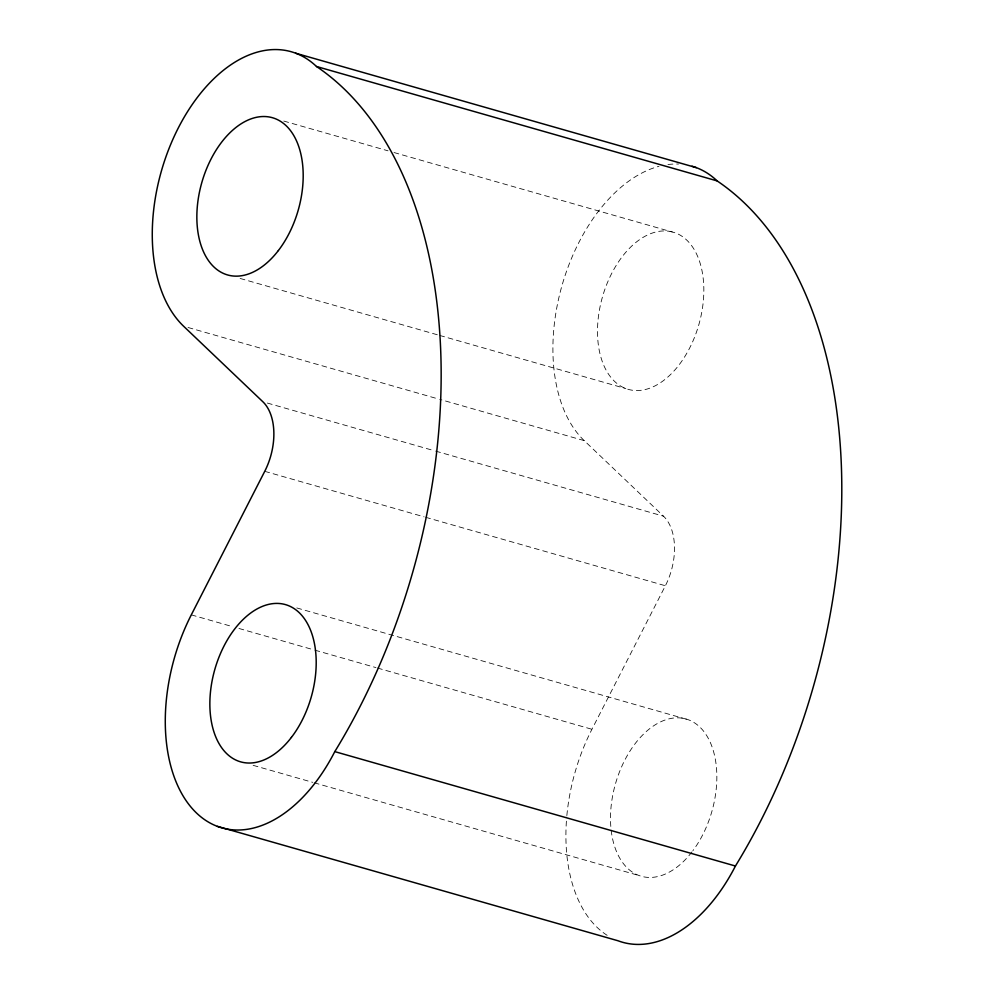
<?xml version="1.0" encoding="UTF-8"?>
<svg xmlns="http://www.w3.org/2000/svg" width="994" height="994" viewBox="0 0 994 994"><rect width="100%" height="100%" fill="white"/><g stroke="black" fill="none" stroke-linecap="round" stroke-linejoin="round"><path stroke-width="0.75" stroke-dasharray="4.97 3.73" d="M566.853 815.589A150.343 92.194 -74.1 0 1 591.939 729.273L665.384 585.752A52.744 32.355 -74.1 0 0 663.532 516.197L584.223 440.628L439.758 399.364M283.775 121.057L388.033 150.827M393.997 152.529L675.485 232.919A81.756 50.147 -74.1 0 1 679.014 364.96A81.756 50.147 -74.1 0 1 597.531 334.406A81.756 50.147 -74.1 0 1 675.485 232.919M240.113 278.444L438.205 335.015M439.696 335.438L625.872 388.604M188.052 327.486L438.267 398.942M267.349 403.055L434.167 450.692M435.645 451.114L663.532 516.197M264.739 471.33L424.103 516.843M425.594 517.265L665.384 585.752M296.784 607.943L688.494 719.805M191.295 614.864L232.994 626.767M238.958 628.469L313.421 649.741M314.912 650.163L375.981 667.608M377.471 668.03L591.939 729.273M253.122 765.33L312.7 782.34M314.191 782.775L638.881 875.49M692.023 851.846A81.756 50.147 -74.1 0 1 610.552 821.802A81.756 50.147 -74.1 0 1 687.873 719.581A81.756 50.147 -74.1 0 1 692.917 850.665M584.223 440.628A150.343 92.194 -74.1 0 1 561.225 288.322A150.343 92.194 -74.1 0 1 658.972 166.321M667.956 164.532A150.343 92.194 -74.1 0 1 678.517 164.06M607.172 935.329A150.343 92.194 -74.1 0 1 566.717 817.118"/><path stroke-width="1.49" d="M295.653 53.216L696.297 167.638M735.436 866.022L334.792 751.613A150.343 92.194 -74.1 0 1 196.588 813.092A150.343 92.194 -74.1 0 1 191.295 614.864L264.739 471.33A52.744 32.355 -74.1 0 0 262.876 401.775L183.579 326.206A150.343 92.194 -74.1 0 1 178.286 127.977A150.343 92.194 -74.1 0 1 316.49 66.486L717.134 180.908A468.919 287.564 -74.1 0 1 735.436 866.022A150.343 92.194 -74.1 0 1 618.069 940.784L217.425 826.362M692.023 166.222A150.343 92.194 -74.1 0 1 717.134 180.908M316.49 66.486A468.919 287.564 -74.1 0 1 334.792 751.613M278.37 250.55A81.756 50.147 -74.1 0 0 274.841 118.51A81.756 50.147 -74.1 0 0 196.887 219.997A81.756 50.147 -74.1 0 0 278.37 250.55M291.379 737.436A81.756 50.147 -74.1 0 0 287.85 605.396A81.756 50.147 -74.1 0 0 209.896 706.883A81.756 50.147 -74.1 0 0 291.379 737.436"/></g></svg>
